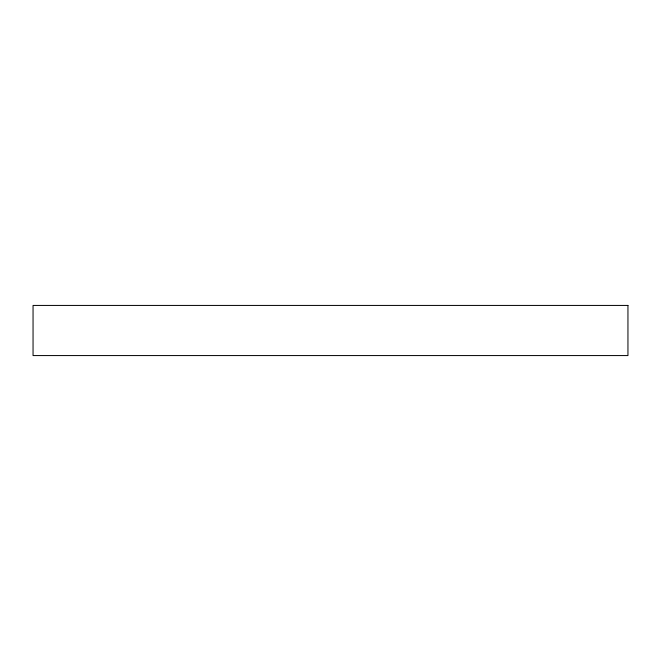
<?xml version="1.0" encoding="UTF-8"?>
<svg xmlns="http://www.w3.org/2000/svg" width="661" height="661" viewBox="0 0 661 661"><rect width="100%" height="100%" fill="white"/><g stroke="black" fill="none" stroke-linecap="round" stroke-linejoin="round"><path stroke-width="0.99" d="M627.95 305.432L33.05 305.432L33.05 355.568L627.95 355.568L627.95 305.432"/></g></svg>
